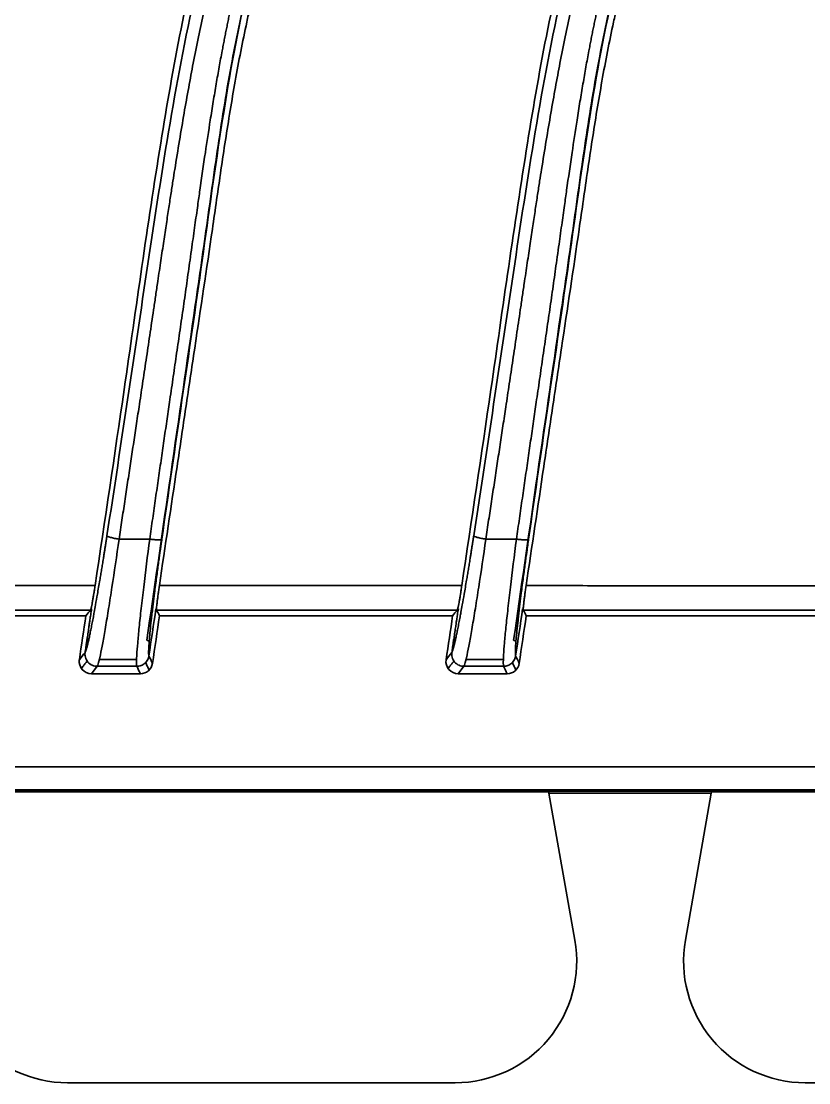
# Model space of a CAD drawing. Header units: millimetres. Extents: x 256 to 2096, y 1004 to 2403.
# Drawn here: x 675.35 to 707.72, y 1248.87 to 1292.53 of the extents above; entities that cross this region are included whole.
import ezdxf

# ---------------------------------------------------------------- set-up
doc = ezdxf.new("R2010")
doc.units = ezdxf.units.MM
doc.layers.add('1', color=7, linetype='Continuous', true_color=0xffffff)

msp = doc.modelspace()

# ---------------------------------------------------------------- linework, layer by layer
at = {"layer": '1', "color": 7, "linetype": 'Continuous', "lineweight": 35}
for p, q in [((679.374, 1271.232), (680.634, 1271.232)), ((694.449, 1271.232), (695.709, 1271.232)), ((665.956, 1269.319), (678.388, 1269.319)), ((681.031, 1269.319), (693.463, 1269.319)), ((678.204, 1268.316), (665.84, 1268.316)), ((693.279, 1268.316), (680.915, 1268.316)), ((708.354, 1268.316), (695.99, 1268.316)), ((678.011, 1268.081), (665.963, 1268.081)), ((693.086, 1268.081), (681.038, 1268.081)), ((708.161, 1268.081), (696.113, 1268.081)), ((680.517, 1267.073), (680.614, 1267.035)), ((695.592, 1267.073), (695.689, 1267.035)), ((678.561, 1266.279), (680.094, 1266.279)), ((693.636, 1266.279), (695.169, 1266.279)), ((678.238, 1265.695), (678.475, 1266)), ((680.251, 1265.695), (678.238, 1265.695)), ((693.313, 1265.695), (693.55, 1266)), ((695.326, 1265.695), (693.313, 1265.695)), ((642.114, 1261.87), (818.994, 1261.87)), ((818.976, 1260.916), (642.132, 1260.916)), ((818.969, 1260.866), (642.139, 1260.866)), ((697.035, 1260.842), (673.41, 1260.842)), ((697.046, 1260.779), (697.035, 1260.842)), ((703.718, 1260.779), (703.729, 1260.842)), ((727.495, 1260.842), (703.729, 1260.842)), ((703.718, 1260.779), (697.046, 1260.779)), ((697.046, 1260.779), (698.111, 1254.742)), ((703.718, 1260.779), (702.654, 1254.742)), ((677.258, 1248.874), (693.187, 1248.874)), ((707.578, 1248.874), (723.647, 1248.874))]:
    msp.add_line(p, q, dxfattribs=at)
for centre, start, end in [((677.258, 1253.874), 170, 270), ((693.187, 1253.874), 270, 10), ((707.578, 1253.874), 170, 270)]:
    msp.add_arc(centre, 5, start, end, dxfattribs=at)
for centre, major_axis, ratio, start_param, end_param in [((678.239, 1266.198), (0.309, 0.398), 0.997479, 2.08494, 3.800839), ((680.251, 1266.198), (0.218, -0.454), 0.998064, 5.836565, 7.258267), ((693.314, 1266.198), (0.309, 0.398), 0.997479, 2.08494, 3.800839), ((695.326, 1266.198), (0.218, -0.454), 0.998064, 5.836565, 7.258267)]:
    msp.add_ellipse(centre, major_axis=major_axis, ratio=ratio, start_param=start_param, end_param=end_param, dxfattribs=at)
for points, knots in [([(684.12, 1361.376), (684.12, 1358.184), (683.926, 1352.105), (683.128, 1343.445), (681.967, 1335.646), (680.592, 1328.624), (678.962, 1322.313), (677.487, 1316.366), (674.347, 1310.846), (670.499, 1304.627), (667.599, 1296.568), (665.901, 1287.277), (664.626, 1278.067), (663.715, 1272.007), (663.313, 1269.319)], [0, 0, 0, 0, 0.10069, 0.191705, 0.274223, 0.349217, 0.417563, 0.479284, 0.542698, 0.618977, 0.707452, 0.807129, 0.914514, 1, 1, 1, 1]), ([(699.195, 1361.376), (699.195, 1358.184), (699.001, 1352.105), (698.203, 1343.445), (697.042, 1335.646), (695.667, 1328.624), (694.037, 1322.313), (692.562, 1316.366), (689.422, 1310.846), (685.574, 1304.627), (682.674, 1296.568), (680.976, 1287.277), (679.701, 1278.067), (678.79, 1272.007), (678.388, 1269.319)], [0, 0, 0, 0, 0.10069, 0.191705, 0.274223, 0.349217, 0.417563, 0.479284, 0.542698, 0.618977, 0.707452, 0.807129, 0.914514, 1, 1, 1, 1]), ([(714.27, 1361.376), (714.27, 1358.184), (714.076, 1352.105), (713.278, 1343.445), (712.117, 1335.646), (710.742, 1328.624), (709.112, 1322.313), (707.637, 1316.366), (704.497, 1310.846), (700.649, 1304.627), (697.749, 1296.568), (696.051, 1287.277), (694.776, 1278.067), (693.865, 1272.007), (693.463, 1269.319)], [0, 0, 0, 0, 0.10069, 0.191705, 0.274223, 0.349217, 0.417563, 0.479284, 0.542698, 0.618977, 0.707452, 0.807129, 0.914514, 1, 1, 1, 1]), ([(681.031, 1269.319), (681.272, 1270.947), (681.635, 1273.389), (682.06, 1276.238), (682.242, 1277.459), (682.364, 1278.273), (682.425, 1278.68), (682.73, 1280.714), (682.973, 1282.342), (683.328, 1284.786), (683.444, 1285.6), (683.684, 1287.229), (683.807, 1288.042), (684.008, 1289.26), (684.077, 1289.666), (684.221, 1290.476), (684.297, 1290.881), (684.455, 1291.688), (684.538, 1292.092), (684.668, 1292.696), (684.712, 1292.897), (684.802, 1293.299), (685.033, 1294.301), (685.287, 1295.294), (685.728, 1296.87), (685.966, 1297.651), (686.479, 1299.199), (686.755, 1299.966), (687.2, 1301.104), (687.354, 1301.481), (687.672, 1302.231), (688.166, 1303.35), (689.07, 1305.184), (689.876, 1306.619), (690.298, 1307.33)], [0, 0, 0, 0, 0.125, 0.1875, 0.21875, 0.21875, 0.25, 0.25, 0.375, 0.375, 0.4375, 0.4375, 0.5, 0.5, 0.53125, 0.53125, 0.5625, 0.5625, 0.59375, 0.59375, 0.609375, 0.609375, 0.625, 0.6875, 0.6875, 0.75, 0.75, 0.8125, 0.8125, 0.84375, 0.84375, 0.875, 0.9375, 1, 1, 1, 1]), ([(696.106, 1269.319), (696.347, 1270.947), (696.71, 1273.389), (697.135, 1276.238), (697.317, 1277.459), (697.439, 1278.273), (697.5, 1278.68), (697.805, 1280.714), (698.048, 1282.342), (698.403, 1284.786), (698.519, 1285.6), (698.759, 1287.229), (698.882, 1288.042), (699.083, 1289.26), (699.152, 1289.666), (699.296, 1290.476), (699.372, 1290.881), (699.53, 1291.688), (699.613, 1292.092), (699.743, 1292.696), (699.787, 1292.897), (699.877, 1293.299), (700.108, 1294.301), (700.362, 1295.294), (700.803, 1296.87), (701.041, 1297.651), (701.554, 1299.199), (701.83, 1299.966), (702.275, 1301.104), (702.429, 1301.481), (702.747, 1302.231), (703.241, 1303.35), (704.145, 1305.184), (704.951, 1306.619), (705.373, 1307.33)], [0, 0, 0, 0, 0.125, 0.1875, 0.21875, 0.21875, 0.25, 0.25, 0.375, 0.375, 0.4375, 0.4375, 0.5, 0.5, 0.53125, 0.53125, 0.5625, 0.5625, 0.59375, 0.59375, 0.609375, 0.609375, 0.625, 0.6875, 0.6875, 0.75, 0.75, 0.8125, 0.8125, 0.84375, 0.84375, 0.875, 0.9375, 1, 1, 1, 1]), ([(687.174, 1305.311), (687.16, 1305.284), (687.131, 1305.23), (687.088, 1305.148), (687.045, 1305.066), (687.002, 1304.984), (686.96, 1304.902), (686.917, 1304.819), (686.875, 1304.737), (686.833, 1304.654), (686.791, 1304.571), (686.75, 1304.487), (686.708, 1304.404), (686.667, 1304.32), (686.626, 1304.237), (686.585, 1304.152), (686.544, 1304.068), (686.503, 1303.984), (686.462, 1303.899), (686.422, 1303.814), (686.382, 1303.729), (686.342, 1303.644), (686.302, 1303.559), (686.262, 1303.473), (686.222, 1303.387), (686.183, 1303.301), (686.144, 1303.215), (686.104, 1303.128), (686.065, 1303.042), (686.027, 1302.955), (685.988, 1302.868), (685.95, 1302.78), (685.911, 1302.693), (685.873, 1302.605), (685.835, 1302.517), (685.797, 1302.429), (685.759, 1302.341), (685.722, 1302.253), (685.685, 1302.164), (685.647, 1302.075), (685.61, 1301.986), (685.573, 1301.897), (685.537, 1301.807), (685.5, 1301.718), (685.464, 1301.628), (685.428, 1301.538), (685.391, 1301.448), (685.356, 1301.357), (685.32, 1301.266), (685.284, 1301.176), (685.249, 1301.085), (685.213, 1300.993), (685.178, 1300.902), (685.143, 1300.81), (685.109, 1300.718), (685.074, 1300.626), (685.039, 1300.534), (685.005, 1300.442), (684.971, 1300.349), (684.937, 1300.256), (684.903, 1300.163), (684.869, 1300.07), (684.836, 1299.976), (684.803, 1299.883), (684.769, 1299.789), (684.736, 1299.695), (684.703, 1299.601), (684.671, 1299.506), (684.638, 1299.411), (684.606, 1299.317), (684.574, 1299.222), (684.541, 1299.126), (684.51, 1299.031), (684.478, 1298.935), (684.446, 1298.839), (684.415, 1298.743), (684.316, 1298.439), (684.152, 1297.921), (683.931, 1297.181), (683.717, 1296.426), (683.509, 1295.653), (683.295, 1294.815), (683.076, 1293.902), (682.852, 1292.907), (682.633, 1291.87), (682.427, 1290.833), (682.231, 1289.788), (682.043, 1288.728), (681.852, 1287.605), (681.701, 1286.672), (681.584, 1285.931), (681.499, 1285.382), (681.406, 1284.772), (681.304, 1284.1), (681.194, 1283.368), (681.076, 1282.573), (680.968, 1281.842), (680.872, 1281.196), (680.793, 1280.659), (680.714, 1280.13), (680.637, 1279.611), (680.561, 1279.1), (680.486, 1278.597), (680.412, 1278.104), (680.339, 1277.619), (680.268, 1277.142), (680.181, 1276.568), (680.079, 1275.894), (679.962, 1275.117), (679.844, 1274.34), (679.727, 1273.562), (679.609, 1272.785), (679.492, 1272.008), (679.413, 1271.491), (679.374, 1271.232)], [0, 0, 0, 0, 0.002616, 0.005235, 0.007857, 0.010481, 0.013109, 0.01574, 0.018374, 0.02101, 0.02365, 0.026293, 0.028939, 0.031589, 0.034241, 0.036896, 0.039555, 0.042217, 0.044882, 0.04755, 0.050221, 0.052896, 0.055574, 0.058255, 0.060939, 0.063627, 0.066318, 0.069012, 0.07171, 0.074411, 0.077116, 0.079823, 0.082535, 0.085249, 0.087968, 0.090689, 0.093414, 0.096143, 0.098875, 0.10161, 0.104349, 0.107092, 0.109838, 0.112588, 0.115341, 0.118098, 0.120859, 0.123623, 0.126391, 0.129163, 0.131938, 0.134717, 0.137499, 0.140286, 0.143076, 0.145869, 0.148667, 0.151468, 0.154274, 0.157082, 0.159895, 0.162712, 0.165532, 0.168356, 0.171185, 0.174017, 0.176853, 0.179692, 0.182536, 0.185384, 0.188236, 0.191091, 0.193951, 0.196814, 0.199682, 0.202554, 0.205429, 0.226959, 0.248887, 0.271218, 0.293955, 0.317102, 0.345007, 0.374022, 0.404154, 0.435406, 0.464263, 0.494904, 0.527331, 0.561545, 0.575603, 0.591423, 0.609007, 0.628354, 0.649463, 0.672336, 0.696972, 0.712689, 0.728159, 0.743382, 0.758358, 0.773086, 0.787567, 0.8018, 0.815786, 0.829525, 0.843016, 0.865443, 0.887869, 0.910295, 0.932721, 0.955147, 0.977574, 1, 1, 1, 1]), ([(702.249, 1305.311), (702.235, 1305.284), (702.206, 1305.23), (702.163, 1305.148), (702.12, 1305.066), (702.077, 1304.984), (702.035, 1304.902), (701.992, 1304.819), (701.95, 1304.737), (701.908, 1304.654), (701.866, 1304.571), (701.825, 1304.487), (701.783, 1304.404), (701.742, 1304.32), (701.701, 1304.237), (701.66, 1304.152), (701.619, 1304.068), (701.578, 1303.984), (701.537, 1303.899), (701.497, 1303.814), (701.457, 1303.729), (701.417, 1303.644), (701.377, 1303.559), (701.337, 1303.473), (701.297, 1303.387), (701.258, 1303.301), (701.219, 1303.215), (701.179, 1303.128), (701.14, 1303.042), (701.102, 1302.955), (701.063, 1302.868), (701.025, 1302.78), (700.986, 1302.693), (700.948, 1302.605), (700.91, 1302.517), (700.872, 1302.429), (700.834, 1302.341), (700.797, 1302.253), (700.76, 1302.164), (700.722, 1302.075), (700.685, 1301.986), (700.648, 1301.897), (700.612, 1301.807), (700.575, 1301.718), (700.539, 1301.628), (700.503, 1301.538), (700.466, 1301.448), (700.431, 1301.357), (700.395, 1301.266), (700.359, 1301.176), (700.324, 1301.085), (700.288, 1300.993), (700.253, 1300.902), (700.218, 1300.81), (700.184, 1300.718), (700.149, 1300.626), (700.114, 1300.534), (700.08, 1300.442), (700.046, 1300.349), (700.012, 1300.256), (699.978, 1300.163), (699.944, 1300.07), (699.911, 1299.976), (699.878, 1299.883), (699.844, 1299.789), (699.811, 1299.695), (699.778, 1299.601), (699.746, 1299.506), (699.713, 1299.411), (699.681, 1299.317), (699.649, 1299.222), (699.616, 1299.126), (699.585, 1299.031), (699.553, 1298.935), (699.521, 1298.839), (699.49, 1298.743), (699.391, 1298.439), (699.227, 1297.921), (699.006, 1297.181), (698.792, 1296.426), (698.584, 1295.653), (698.37, 1294.815), (698.151, 1293.902), (697.927, 1292.907), (697.708, 1291.87), (697.502, 1290.833), (697.306, 1289.788), (697.118, 1288.728), (696.927, 1287.605), (696.776, 1286.672), (696.659, 1285.931), (696.574, 1285.382), (696.481, 1284.772), (696.379, 1284.1), (696.269, 1283.368), (696.151, 1282.573), (696.043, 1281.842), (695.947, 1281.196), (695.868, 1280.659), (695.789, 1280.13), (695.712, 1279.611), (695.636, 1279.1), (695.561, 1278.597), (695.487, 1278.104), (695.414, 1277.619), (695.343, 1277.142), (695.256, 1276.568), (695.154, 1275.894), (695.037, 1275.117), (694.919, 1274.34), (694.802, 1273.562), (694.684, 1272.785), (694.567, 1272.008), (694.488, 1271.491), (694.449, 1271.232)], [0, 0, 0, 0, 0.002616, 0.005235, 0.007857, 0.010481, 0.013109, 0.01574, 0.018374, 0.02101, 0.02365, 0.026293, 0.028939, 0.031589, 0.034241, 0.036896, 0.039555, 0.042217, 0.044882, 0.04755, 0.050221, 0.052896, 0.055574, 0.058255, 0.060939, 0.063627, 0.066318, 0.069012, 0.07171, 0.074411, 0.077116, 0.079823, 0.082535, 0.085249, 0.087968, 0.090689, 0.093414, 0.096143, 0.098875, 0.10161, 0.104349, 0.107092, 0.109838, 0.112588, 0.115341, 0.118098, 0.120859, 0.123623, 0.126391, 0.129163, 0.131938, 0.134717, 0.137499, 0.140286, 0.143076, 0.145869, 0.148667, 0.151468, 0.154274, 0.157082, 0.159895, 0.162712, 0.165532, 0.168356, 0.171185, 0.174017, 0.176853, 0.179692, 0.182536, 0.185384, 0.188236, 0.191091, 0.193951, 0.196814, 0.199682, 0.202554, 0.205429, 0.226959, 0.248887, 0.271218, 0.293955, 0.317102, 0.345007, 0.374022, 0.404154, 0.435406, 0.464263, 0.494904, 0.527331, 0.561545, 0.575603, 0.591423, 0.609007, 0.628354, 0.649463, 0.672336, 0.696972, 0.712689, 0.728159, 0.743382, 0.758358, 0.773086, 0.787567, 0.8018, 0.815786, 0.829525, 0.843016, 0.865443, 0.887869, 0.910295, 0.932721, 0.955147, 0.977574, 1, 1, 1, 1]), ([(680.517, 1267.073), (680.822, 1269.196), (681.128, 1271.32), (681.77, 1275.77), (682.108, 1278.096), (682.615, 1281.586), (682.783, 1282.75), (683.112, 1285.079), (683.272, 1286.245), (683.618, 1288.573), (683.803, 1289.738), (684.216, 1291.955), (684.436, 1293.01), (684.684, 1294.057)], [0, 0, 0, 0, 0.236073, 0.236073, 0.49422, 0.49422, 0.623294, 0.623294, 0.752367, 0.752367, 0.881441, 0.881441, 1, 1, 1, 1]), ([(680.634, 1271.232), (680.654, 1271.373), (680.695, 1271.656), (680.756, 1272.078), (680.816, 1272.498), (680.876, 1272.915), (680.936, 1273.331), (680.996, 1273.744), (681.055, 1274.155), (681.115, 1274.564), (681.173, 1274.97), (681.232, 1275.374), (681.29, 1275.776), (681.348, 1276.175), (681.406, 1276.572), (681.491, 1277.155), (681.603, 1277.924), (681.742, 1278.881), (681.858, 1279.678), (681.951, 1280.316), (682.02, 1280.794), (682.089, 1281.273), (682.157, 1281.752), (682.225, 1282.231), (682.296, 1282.728), (682.385, 1283.367), (682.49, 1284.116), (682.599, 1284.897), (682.74, 1285.892), (682.909, 1287.059), (683.093, 1288.271), (683.243, 1289.211), (683.366, 1289.942), (683.487, 1290.638), (683.584, 1291.166), (683.655, 1291.539), (683.699, 1291.768), (683.744, 1291.994), (683.788, 1292.217), (683.834, 1292.439), (683.879, 1292.658), (683.925, 1292.875), (683.971, 1293.09), (684.018, 1293.303), (684.065, 1293.513), (684.112, 1293.721), (684.16, 1293.927), (684.192, 1294.064), (684.208, 1294.132)], [0, 0, 0, 0, 0.018537, 0.036974, 0.05531, 0.073546, 0.091681, 0.109715, 0.12765, 0.145483, 0.163216, 0.180849, 0.198381, 0.215813, 0.233144, 0.250375, 0.292099, 0.333823, 0.375547, 0.396406, 0.417268, 0.438134, 0.459003, 0.479874, 0.500749, 0.524007, 0.563373, 0.598537, 0.625988, 0.693345, 0.751069, 0.784497, 0.816424, 0.846851, 0.87578, 0.885885, 0.895898, 0.90582, 0.915649, 0.925387, 0.935033, 0.944587, 0.95405, 0.963422, 0.972703, 0.981893, 0.990992, 1, 1, 1, 1]), ([(695.592, 1267.073), (695.897, 1269.196), (696.203, 1271.32), (696.845, 1275.77), (697.183, 1278.096), (697.69, 1281.586), (697.858, 1282.75), (698.187, 1285.079), (698.347, 1286.245), (698.693, 1288.573), (698.878, 1289.738), (699.291, 1291.955), (699.511, 1293.01), (699.759, 1294.057)], [0, 0, 0, 0, 0.236073, 0.236073, 0.49422, 0.49422, 0.623294, 0.623294, 0.752367, 0.752367, 0.881441, 0.881441, 1, 1, 1, 1]), ([(695.709, 1271.232), (695.729, 1271.373), (695.77, 1271.656), (695.831, 1272.078), (695.891, 1272.498), (695.951, 1272.915), (696.011, 1273.331), (696.071, 1273.744), (696.13, 1274.155), (696.19, 1274.564), (696.248, 1274.97), (696.307, 1275.374), (696.365, 1275.776), (696.423, 1276.175), (696.481, 1276.572), (696.566, 1277.155), (696.678, 1277.924), (696.817, 1278.881), (696.933, 1279.678), (697.026, 1280.316), (697.095, 1280.794), (697.164, 1281.273), (697.232, 1281.752), (697.3, 1282.231), (697.371, 1282.728), (697.46, 1283.367), (697.565, 1284.116), (697.674, 1284.897), (697.815, 1285.892), (697.984, 1287.059), (698.168, 1288.271), (698.318, 1289.211), (698.441, 1289.942), (698.562, 1290.638), (698.659, 1291.166), (698.73, 1291.539), (698.774, 1291.768), (698.819, 1291.994), (698.863, 1292.217), (698.909, 1292.439), (698.954, 1292.658), (699, 1292.875), (699.046, 1293.09), (699.093, 1293.303), (699.14, 1293.513), (699.187, 1293.721), (699.235, 1293.927), (699.267, 1294.064), (699.283, 1294.132)], [0, 0, 0, 0, 0.018537, 0.036974, 0.05531, 0.073546, 0.091681, 0.109715, 0.12765, 0.145483, 0.163216, 0.180849, 0.198381, 0.215813, 0.233144, 0.250375, 0.292099, 0.333823, 0.375547, 0.396406, 0.417268, 0.438134, 0.459003, 0.479874, 0.500749, 0.524007, 0.563373, 0.598537, 0.625988, 0.693345, 0.751069, 0.784497, 0.816424, 0.846851, 0.87578, 0.885885, 0.895898, 0.90582, 0.915649, 0.925387, 0.935033, 0.944587, 0.95405, 0.963422, 0.972703, 0.981893, 0.990992, 1, 1, 1, 1]), ([(678.877, 1271.372), (678.875, 1271.358), (678.871, 1271.328), (678.864, 1271.283), (678.856, 1271.234), (678.848, 1271.183), (678.84, 1271.129), (678.831, 1271.071), (678.821, 1271.011), (678.811, 1270.948), (678.801, 1270.882), (678.79, 1270.813), (678.779, 1270.741), (678.767, 1270.667), (678.755, 1270.59), (678.742, 1270.51), (678.721, 1270.382), (678.693, 1270.206), (678.657, 1269.986), (678.621, 1269.766), (678.562, 1269.417), (678.49, 1268.995), (678.413, 1268.56), (678.358, 1268.257), (678.312, 1268.009), (678.269, 1267.784), (678.225, 1267.556), (678.182, 1267.349), (678.143, 1267.165), (678.111, 1267.023), (678.086, 1266.917), (678.067, 1266.841), (678.05, 1266.778), (678.036, 1266.727), (678.024, 1266.686), (678.013, 1266.654), (678.004, 1266.629), (677.997, 1266.611), (677.991, 1266.597), (677.986, 1266.587), (677.982, 1266.58), (677.979, 1266.577), (677.978, 1266.575)], [0, 0, 0, 0, 0.005631, 0.011672, 0.018122, 0.024981, 0.032247, 0.039921, 0.048003, 0.056491, 0.065386, 0.074687, 0.084394, 0.094506, 0.105025, 0.115948, 0.127278, 0.15795, 0.189027, 0.220517, 0.252428, 0.342156, 0.413891, 0.467636, 0.503191, 0.553269, 0.603175, 0.65292, 0.702579, 0.752191, 0.784615, 0.814893, 0.843033, 0.869039, 0.892912, 0.914652, 0.934254, 0.951714, 0.967026, 0.980182, 0.991176, 1, 1, 1, 1]), ([(679.374, 1271.232), (679.316, 1271.241), (679.19, 1271.262), (679.015, 1271.304), (678.901, 1271.344), (678.878, 1271.364), (678.877, 1271.372)], [0, 0, 0, 0, 0.250279, 0.500729, 0.75118, 1, 1, 1, 1]), ([(693.952, 1271.372), (693.95, 1271.358), (693.946, 1271.328), (693.939, 1271.283), (693.931, 1271.234), (693.923, 1271.183), (693.915, 1271.129), (693.906, 1271.071), (693.896, 1271.011), (693.886, 1270.948), (693.876, 1270.882), (693.865, 1270.813), (693.854, 1270.741), (693.842, 1270.667), (693.83, 1270.59), (693.817, 1270.51), (693.796, 1270.382), (693.768, 1270.206), (693.732, 1269.986), (693.696, 1269.766), (693.637, 1269.417), (693.565, 1268.995), (693.488, 1268.56), (693.433, 1268.257), (693.387, 1268.009), (693.344, 1267.784), (693.3, 1267.556), (693.257, 1267.349), (693.218, 1267.165), (693.186, 1267.023), (693.161, 1266.917), (693.142, 1266.841), (693.125, 1266.778), (693.111, 1266.727), (693.099, 1266.686), (693.088, 1266.654), (693.079, 1266.629), (693.072, 1266.611), (693.066, 1266.597), (693.061, 1266.587), (693.057, 1266.58), (693.054, 1266.577), (693.053, 1266.575)], [0, 0, 0, 0, 0.005631, 0.011672, 0.018122, 0.024981, 0.032247, 0.039921, 0.048003, 0.056491, 0.065386, 0.074687, 0.084394, 0.094506, 0.105025, 0.115948, 0.127278, 0.15795, 0.189027, 0.220517, 0.252428, 0.342156, 0.413891, 0.467636, 0.503191, 0.553269, 0.603175, 0.65292, 0.702579, 0.752191, 0.784615, 0.814893, 0.843033, 0.869039, 0.892912, 0.914652, 0.934254, 0.951714, 0.967026, 0.980182, 0.991176, 1, 1, 1, 1]), ([(694.449, 1271.232), (694.391, 1271.241), (694.265, 1271.262), (694.09, 1271.304), (693.976, 1271.344), (693.953, 1271.364), (693.952, 1271.372)], [0, 0, 0, 0, 0.250279, 0.500729, 0.75118, 1, 1, 1, 1]), ([(678.475, 1266), (678.503, 1266.04), (678.547, 1266.203), (678.634, 1266.613), (678.667, 1266.777), (678.72, 1267.061), (678.738, 1267.162), (678.776, 1267.377), (678.796, 1267.49), (678.837, 1267.729), (678.858, 1267.853), (678.901, 1268.112), (678.923, 1268.246), (678.99, 1268.66), (679.036, 1268.954), (679.178, 1269.875), (679.276, 1270.542), (679.374, 1271.232)], [0, 0, 0, 0, 0.25, 0.25, 0.375, 0.375, 0.4375, 0.4375, 0.5, 0.5, 0.5625, 0.5625, 0.625, 0.625, 0.75, 0.75, 1, 1, 1, 1]), ([(680.634, 1271.232), (680.543, 1270.543), (680.46, 1269.876), (680.35, 1268.955), (680.316, 1268.661), (680.269, 1268.245), (680.255, 1268.111), (680.227, 1267.852), (680.214, 1267.727), (680.19, 1267.489), (680.179, 1267.375), (680.158, 1267.16), (680.149, 1267.059), (680.125, 1266.775), (680.112, 1266.612), (680.088, 1266.203), (680.088, 1266.04), (680.105, 1266)], [0, 0, 0, 0, 0.25, 0.25, 0.375, 0.375, 0.4375, 0.4375, 0.5, 0.5, 0.5625, 0.5625, 0.625, 0.625, 0.75, 0.75, 1, 1, 1, 1]), ([(680.601, 1266.428), (680.601, 1266.43), (680.599, 1266.434), (680.596, 1266.445), (680.593, 1266.468), (680.589, 1266.51), (680.588, 1266.583), (680.591, 1266.699), (680.601, 1266.872), (680.62, 1267.119), (680.651, 1267.457), (680.689, 1267.817), (680.726, 1268.149), (680.756, 1268.4), (680.785, 1268.64), (680.812, 1268.864), (680.844, 1269.119), (680.881, 1269.405), (680.923, 1269.723), (680.963, 1270.017), (680.999, 1270.284), (681.032, 1270.521), (681.06, 1270.726), (681.085, 1270.899), (681.104, 1271.038), (681.119, 1271.142), (681.128, 1271.2), (681.131, 1271.224)], [0, 0, 0, 0, 0.007721, 0.024849, 0.051349, 0.087176, 0.132293, 0.186684, 0.250372, 0.323434, 0.406019, 0.498471, 0.546575, 0.590586, 0.630526, 0.666467, 0.698442, 0.749403, 0.79572, 0.837419, 0.874512, 0.906999, 0.934874, 0.958126, 0.97674, 0.990703, 1, 1, 1, 1]), ([(681.131, 1271.224), (681.128, 1271.217), (681.115, 1271.21), (681.063, 1271.202), (681.024, 1271.201), (680.928, 1271.202), (680.871, 1271.206), (680.752, 1271.216), (680.691, 1271.224), (680.634, 1271.232)], [0, 0, 0, 0, 0.25, 0.25, 0.5, 0.5, 0.75, 0.75, 1, 1, 1, 1]), ([(693.55, 1266), (693.578, 1266.04), (693.622, 1266.203), (693.709, 1266.613), (693.742, 1266.777), (693.795, 1267.061), (693.813, 1267.162), (693.851, 1267.377), (693.871, 1267.49), (693.912, 1267.729), (693.933, 1267.853), (693.976, 1268.112), (693.998, 1268.246), (694.065, 1268.66), (694.111, 1268.954), (694.253, 1269.875), (694.351, 1270.542), (694.449, 1271.232)], [0, 0, 0, 0, 0.25, 0.25, 0.375, 0.375, 0.4375, 0.4375, 0.5, 0.5, 0.5625, 0.5625, 0.625, 0.625, 0.75, 0.75, 1, 1, 1, 1]), ([(695.709, 1271.232), (695.618, 1270.543), (695.535, 1269.876), (695.425, 1268.955), (695.391, 1268.661), (695.344, 1268.245), (695.33, 1268.111), (695.302, 1267.852), (695.289, 1267.727), (695.265, 1267.489), (695.254, 1267.375), (695.233, 1267.16), (695.224, 1267.059), (695.2, 1266.775), (695.187, 1266.612), (695.163, 1266.203), (695.163, 1266.04), (695.18, 1266)], [0, 0, 0, 0, 0.25, 0.25, 0.375, 0.375, 0.4375, 0.4375, 0.5, 0.5, 0.5625, 0.5625, 0.625, 0.625, 0.75, 0.75, 1, 1, 1, 1]), ([(695.676, 1266.428), (695.676, 1266.43), (695.674, 1266.434), (695.671, 1266.445), (695.668, 1266.468), (695.664, 1266.51), (695.663, 1266.583), (695.666, 1266.699), (695.676, 1266.872), (695.695, 1267.119), (695.726, 1267.457), (695.764, 1267.817), (695.801, 1268.149), (695.831, 1268.4), (695.86, 1268.64), (695.887, 1268.864), (695.919, 1269.119), (695.956, 1269.405), (695.998, 1269.723), (696.038, 1270.017), (696.074, 1270.284), (696.107, 1270.521), (696.135, 1270.726), (696.16, 1270.899), (696.179, 1271.038), (696.194, 1271.142), (696.203, 1271.2), (696.206, 1271.224)], [0, 0, 0, 0, 0.007721, 0.024849, 0.051349, 0.087176, 0.132293, 0.186684, 0.250372, 0.323434, 0.406019, 0.498471, 0.546575, 0.590586, 0.630526, 0.666467, 0.698442, 0.749403, 0.79572, 0.837419, 0.874512, 0.906999, 0.934874, 0.958126, 0.97674, 0.990703, 1, 1, 1, 1]), ([(696.206, 1271.224), (696.203, 1271.217), (696.19, 1271.21), (696.138, 1271.202), (696.099, 1271.201), (696.003, 1271.202), (695.946, 1271.206), (695.827, 1271.216), (695.766, 1271.224), (695.709, 1271.232)], [0, 0, 0, 0, 0.25, 0.25, 0.5, 0.5, 0.75, 0.75, 1, 1, 1, 1]), ([(678.388, 1269.319), (678.378, 1269.255), (678.369, 1269.192), (678.354, 1269.1), (678.349, 1269.069), (678.342, 1269.023), (678.34, 1269.008), (678.335, 1268.978), (678.332, 1268.963), (678.32, 1268.889), (678.311, 1268.833), (678.297, 1268.753), (678.293, 1268.727), (678.286, 1268.689), (678.284, 1268.677), (678.279, 1268.653), (678.277, 1268.641), (678.267, 1268.583), (678.259, 1268.542), (678.249, 1268.495), (678.248, 1268.486), (678.244, 1268.469), (678.242, 1268.46), (678.237, 1268.436), (678.234, 1268.421), (678.225, 1268.381), (678.22, 1268.36), (678.213, 1268.336), (678.211, 1268.33), (678.207, 1268.321), (678.206, 1268.317), (678.204, 1268.316)], [0, 0, 0, 0, 0.125, 0.125, 0.1875, 0.1875, 0.21875, 0.21875, 0.25, 0.25, 0.375, 0.375, 0.4375, 0.4375, 0.46875, 0.46875, 0.5, 0.5, 0.625, 0.625, 0.65625, 0.65625, 0.6875, 0.6875, 0.75, 0.75, 0.875, 0.875, 0.9375, 0.9375, 1, 1, 1, 1]), ([(680.915, 1268.316), (680.914, 1268.319), (680.913, 1268.328), (680.913, 1268.351), (680.913, 1268.36), (680.914, 1268.382), (680.915, 1268.394), (680.918, 1268.434), (680.921, 1268.466), (680.926, 1268.522), (680.928, 1268.542), (680.933, 1268.584), (680.935, 1268.606), (680.943, 1268.675), (680.949, 1268.725), (680.96, 1268.805), (680.963, 1268.833), (680.97, 1268.89), (680.974, 1268.919), (680.986, 1269.007), (680.994, 1269.067), (681.008, 1269.161), (681.012, 1269.192), (681.021, 1269.256), (681.026, 1269.287), (681.031, 1269.319)], [0, 0, 0, 0, 0.125, 0.125, 0.1875, 0.1875, 0.25, 0.25, 0.375, 0.375, 0.4375, 0.4375, 0.5, 0.5, 0.625, 0.625, 0.6875, 0.6875, 0.75, 0.75, 0.875, 0.875, 0.9375, 0.9375, 1, 1, 1, 1]), ([(693.463, 1269.319), (693.453, 1269.255), (693.444, 1269.192), (693.429, 1269.1), (693.424, 1269.069), (693.417, 1269.023), (693.415, 1269.008), (693.41, 1268.978), (693.407, 1268.963), (693.395, 1268.889), (693.386, 1268.833), (693.372, 1268.753), (693.368, 1268.727), (693.361, 1268.689), (693.359, 1268.677), (693.354, 1268.653), (693.352, 1268.641), (693.342, 1268.583), (693.334, 1268.542), (693.324, 1268.495), (693.323, 1268.486), (693.319, 1268.469), (693.317, 1268.46), (693.312, 1268.436), (693.309, 1268.421), (693.3, 1268.381), (693.295, 1268.36), (693.288, 1268.336), (693.286, 1268.33), (693.282, 1268.321), (693.281, 1268.317), (693.279, 1268.316)], [0, 0, 0, 0, 0.125, 0.125, 0.1875, 0.1875, 0.21875, 0.21875, 0.25, 0.25, 0.375, 0.375, 0.4375, 0.4375, 0.46875, 0.46875, 0.5, 0.5, 0.625, 0.625, 0.65625, 0.65625, 0.6875, 0.6875, 0.75, 0.75, 0.875, 0.875, 0.9375, 0.9375, 1, 1, 1, 1]), ([(695.99, 1268.316), (695.989, 1268.319), (695.988, 1268.328), (695.988, 1268.351), (695.988, 1268.36), (695.989, 1268.382), (695.99, 1268.394), (695.993, 1268.434), (695.996, 1268.466), (696.001, 1268.522), (696.003, 1268.542), (696.008, 1268.584), (696.01, 1268.606), (696.018, 1268.675), (696.024, 1268.725), (696.035, 1268.805), (696.038, 1268.833), (696.045, 1268.89), (696.049, 1268.919), (696.061, 1269.007), (696.069, 1269.067), (696.083, 1269.161), (696.087, 1269.192), (696.096, 1269.256), (696.101, 1269.287), (696.106, 1269.319)], [0, 0, 0, 0, 0.125, 0.125, 0.1875, 0.1875, 0.25, 0.25, 0.375, 0.375, 0.4375, 0.4375, 0.5, 0.5, 0.625, 0.625, 0.6875, 0.6875, 0.75, 0.75, 0.875, 0.875, 0.9375, 0.9375, 1, 1, 1, 1]), ([(677.978, 1266.575), (677.989, 1266.647), (678.007, 1266.769), (678.029, 1266.918), (678.046, 1267.027), (678.06, 1267.122), (678.076, 1267.228), (678.093, 1267.346), (678.111, 1267.465), (678.128, 1267.579), (678.143, 1267.679), (678.156, 1267.769), (678.168, 1267.847), (678.18, 1267.928), (678.193, 1268.018), (678.209, 1268.126), (678.227, 1268.242), (678.239, 1268.323), (678.245, 1268.366)], [0, 0, 0, 0, 0.120847, 0.20414, 0.249878, 0.303336, 0.362809, 0.428297, 0.499802, 0.562515, 0.618868, 0.668861, 0.712495, 0.749769, 0.804267, 0.864138, 0.929382, 1, 1, 1, 1]), ([(693.053, 1266.575), (693.064, 1266.647), (693.082, 1266.769), (693.104, 1266.918), (693.121, 1267.027), (693.135, 1267.122), (693.151, 1267.228), (693.168, 1267.346), (693.186, 1267.465), (693.203, 1267.579), (693.218, 1267.679), (693.231, 1267.769), (693.243, 1267.847), (693.255, 1267.928), (693.268, 1268.018), (693.284, 1268.126), (693.302, 1268.242), (693.314, 1268.323), (693.32, 1268.366)], [0, 0, 0, 0, 0.120847, 0.20414, 0.249878, 0.303336, 0.362809, 0.428297, 0.499802, 0.562515, 0.618868, 0.668861, 0.712495, 0.749769, 0.804267, 0.864138, 0.929382, 1, 1, 1, 1]), ([(677.978, 1266.575), (677.969, 1266.513), (677.973, 1266.372), (678.08, 1266.163), (678.272, 1266.025), (678.411, 1266), (678.475, 1266)], [0, 0, 0, 0, 0.248537, 0.499099, 0.749661, 1, 1, 1, 1]), ([(693.053, 1266.575), (693.044, 1266.513), (693.048, 1266.372), (693.155, 1266.163), (693.347, 1266.025), (693.486, 1266), (693.55, 1266)], [0, 0, 0, 0, 0.248537, 0.499099, 0.749661, 1, 1, 1, 1]), ([(677.825, 1265.912), (677.844, 1265.937), (677.864, 1265.963), (677.914, 1266.026), (677.943, 1266.064), (678.003, 1266.141), (678.032, 1266.179), (678.062, 1266.217)], [0, 0, 0, 0, 0.25, 0.25, 0.625, 0.625, 1, 1, 1, 1]), ([(680.105, 1266), (680.161, 1266), (680.281, 1266.019), (680.449, 1266.119), (680.562, 1266.269), (680.594, 1266.378), (680.602, 1266.427)], [0, 0, 0, 0, 0.256529, 0.512924, 0.769318, 1, 1, 1, 1]), ([(680.465, 1266.152), (680.489, 1266.101), (680.514, 1266.05), (680.55, 1265.974), (680.562, 1265.948), (680.587, 1265.898), (680.599, 1265.872), (680.611, 1265.847)], [0, 0, 0, 0, 0.5, 0.5, 0.75, 0.75, 1, 1, 1, 1]), ([(692.9, 1265.912), (692.919, 1265.937), (692.939, 1265.963), (692.989, 1266.026), (693.018, 1266.064), (693.078, 1266.141), (693.107, 1266.179), (693.137, 1266.217)], [0, 0, 0, 0, 0.25, 0.25, 0.625, 0.625, 1, 1, 1, 1]), ([(695.18, 1266), (695.236, 1266), (695.356, 1266.019), (695.524, 1266.119), (695.637, 1266.269), (695.669, 1266.378), (695.677, 1266.427)], [0, 0, 0, 0, 0.256529, 0.512924, 0.769318, 1, 1, 1, 1]), ([(695.54, 1266.152), (695.564, 1266.101), (695.589, 1266.05), (695.625, 1265.974), (695.637, 1265.948), (695.662, 1265.898), (695.674, 1265.872), (695.686, 1265.847)], [0, 0, 0, 0, 0.5, 0.5, 0.75, 0.75, 1, 1, 1, 1])]:
    msp.add_open_spline(points, degree=3, knots=knots, dxfattribs=at)
for points, degree in [([(686.712, 1305.594), (685.794, 1303.848), (684.233, 1300.202), (682.601, 1294.479), (681.492, 1288.706), (680.612, 1282.916), (679.752, 1277.138), (679.174, 1273.293), (678.877, 1271.372)], 3), ([(701.787, 1305.594), (700.869, 1303.848), (699.308, 1300.202), (697.676, 1294.479), (696.567, 1288.706), (695.687, 1282.916), (694.827, 1277.138), (694.249, 1273.293), (693.952, 1271.372)], 3), ([(681.131, 1271.224), (681.405, 1273.133), (681.958, 1276.954), (682.801, 1282.692), (683.579, 1288.443), (684.256, 1292.212), (684.696, 1294.063)], 3), ([(696.206, 1271.224), (696.48, 1273.133), (697.033, 1276.954), (697.876, 1282.692), (698.654, 1288.443), (699.331, 1292.212), (699.771, 1294.063)], 3), ([(696.106, 1269.319), (708.537, 1269.31)], 1), ([(678.204, 1268.316), (678.14, 1268.238), (678.076, 1268.159), (678.011, 1268.081)], 3), ([(678.245, 1268.366), (678.232, 1268.349), (678.218, 1268.332), (678.204, 1268.316)], 3), ([(680.889, 1268.366), (680.793, 1267.72), (680.697, 1267.074), (680.601, 1266.428)], 3), ([(680.889, 1268.366), (680.898, 1268.349), (680.907, 1268.332), (680.915, 1268.316)], 3), ([(680.915, 1268.316), (680.956, 1268.238), (680.997, 1268.159), (681.038, 1268.081)], 3), ([(693.279, 1268.316), (693.215, 1268.238), (693.151, 1268.159), (693.086, 1268.081)], 3), ([(693.32, 1268.366), (693.307, 1268.349), (693.293, 1268.332), (693.279, 1268.316)], 3), ([(695.964, 1268.366), (695.868, 1267.72), (695.772, 1267.074), (695.676, 1266.428)], 3), ([(695.964, 1268.366), (695.973, 1268.349), (695.982, 1268.332), (695.99, 1268.316)], 3), ([(695.99, 1268.316), (696.031, 1268.238), (696.072, 1268.159), (696.113, 1268.081)], 3), ([(678.011, 1268.081), (677.921, 1267.478), (677.831, 1266.874), (677.742, 1266.271)], 3), ([(680.748, 1266.123), (680.845, 1266.776), (680.942, 1267.428), (681.038, 1268.081)], 3), ([(693.086, 1268.081), (692.996, 1267.478), (692.906, 1266.874), (692.817, 1266.271)], 3), ([(695.823, 1266.123), (695.92, 1266.776), (696.017, 1267.428), (696.113, 1268.081)], 3), ([(677.978, 1266.575), (677.899, 1266.474), (677.82, 1266.372), (677.742, 1266.271)], 3), ([(693.053, 1266.575), (692.974, 1266.474), (692.895, 1266.372), (692.817, 1266.271)], 3), ([(680.748, 1266.123), (680.699, 1266.225), (680.65, 1266.327), (680.601, 1266.428)], 3), ([(695.823, 1266.123), (695.774, 1266.225), (695.725, 1266.327), (695.676, 1266.428)], 3), ([(680.105, 1266), (678.475, 1266)], 1), ([(680.105, 1266), (680.154, 1265.898), (680.202, 1265.796), (680.251, 1265.695)], 3), ([(695.18, 1266), (693.55, 1266)], 1), ([(695.18, 1266), (695.229, 1265.898), (695.277, 1265.796), (695.326, 1265.695)], 3)]:
    msp.add_open_spline(points, degree=degree, dxfattribs=at)

doc.saveas('drawing.dxf')
